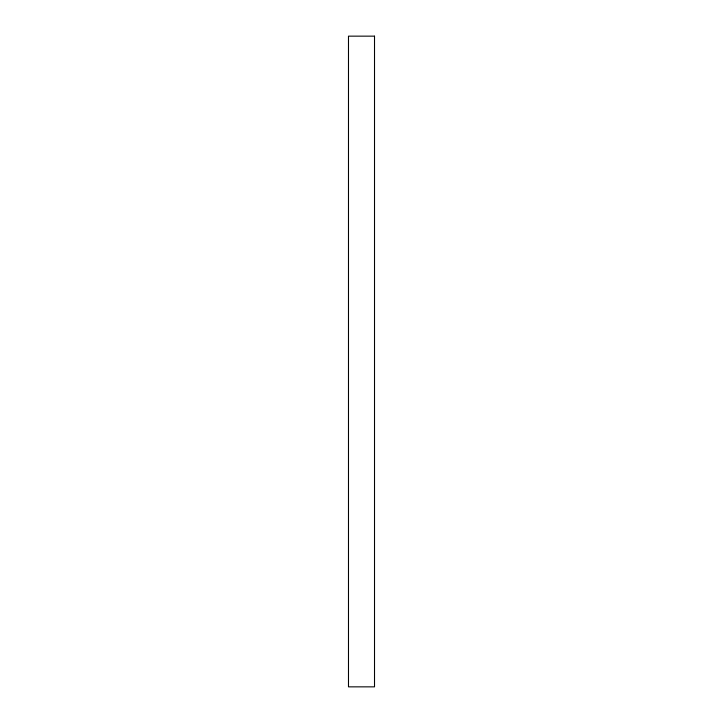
<?xml version="1.0" encoding="UTF-8"?>
<svg xmlns="http://www.w3.org/2000/svg" width="723" height="723" viewBox="0 0 723 723"><rect width="100%" height="100%" fill="white"/><g stroke="black" fill="none" stroke-linecap="round" stroke-linejoin="round"><path stroke-width="1.08" d="M374.514 36.15L348.486 36.15L348.486 686.85L374.514 686.85L374.514 36.15"/></g></svg>
